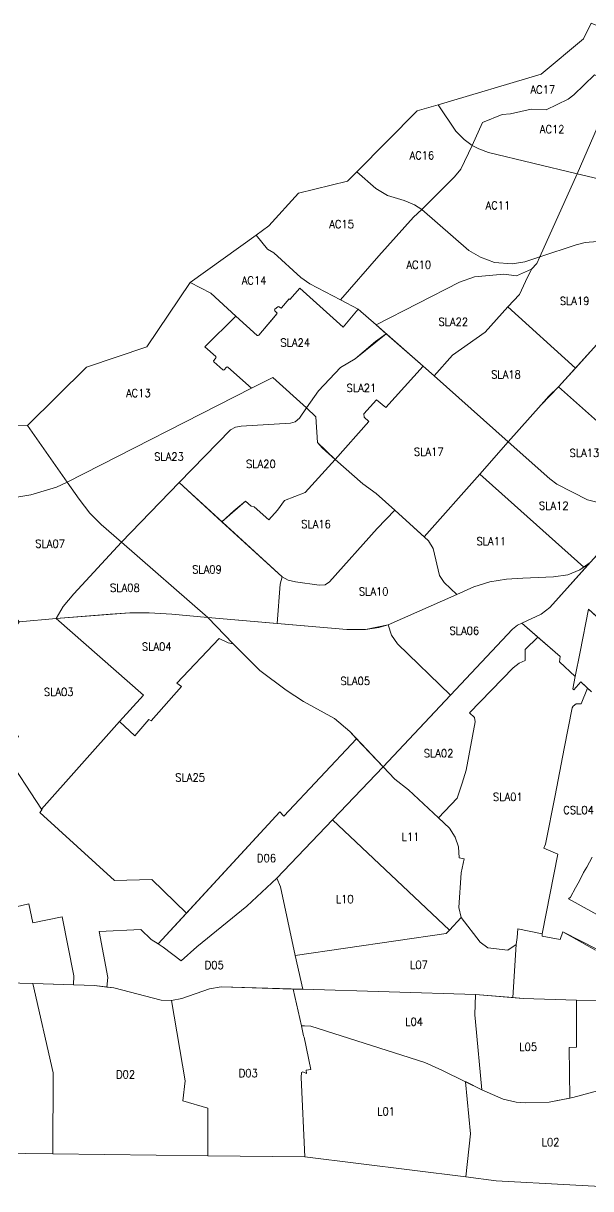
# Model space of a CAD drawing. Header units: metres. Extents: x 267238 to 306780, y 5029040 to 5062814.
# Drawn here: x 284049 to 291139, y 5031810 to 5046375 of the extents above; entities that cross this region are included whole.
import ezdxf
from ezdxf.enums import TextEntityAlignment as Align

# ---------------------------------------------------------------- set-up
doc = ezdxf.new("R2010")
doc.units = ezdxf.units.M
doc.header["$MEASUREMENT"] = 0
for name, color, linetype, lineweight in [('index Ahuntsic-Cartierville', 7, 'Continuous', 0), ('index Côte-des-Neiges Nootre-Dame-de-Grâce', 7, 'Continuous', 0), ('index Côte-Saint-Luc', 7, 'Continuous', 0), ('index Dorval', 7, 'Continuous', 0), ('index Lachine', 7, 'Continuous', 0), ('index Mont-Royal', 7, 'Continuous', 0), ('index Pierrefonds-Roxboro', 7, 'Continuous', 0), ('index Saint-Laurent', 7, 'Continuous', 0), ('nom', 7, 'Continuous', 0)]:
    doc.layers.add(name, color=color, linetype=linetype, lineweight=lineweight)
doc.styles.add('Style-STANDARD', font='STANDARD.shx')

msp = doc.modelspace()

# ---------------------------------------------------------------- linework, layer by layer
at = {"layer": 'index Ahuntsic-Cartierville', "color": 30, "linetype": 'Continuous', "lineweight": 0, "elevation": 10, "flags": 128}
for points in [[(291050.516214, 5046180.898692), (291143.903547, 5046375.433649), (291670.727077, 5046159.163896), (291457.206647, 5045612.885314), (291187.103484, 5045732.177674), (290929.177365, 5045481.304408), (290857.751671, 5045427.319021), (290581.413595, 5045295.134215), (290395.865513, 5045302.27934), (290137.145775, 5045245.912245), (290033.181709, 5045237.179315), (289787.159872, 5045134.765861), (289659.072628, 5044848.911255), (289556.723788, 5044924.070187), (289453.95015, 5045025.491262), (289231.625043, 5045357.916408), (290518.321939, 5045741.588268), (291050.516214, 5046180.898692)], [(291457.206647, 5045612.885314), (290968.684658, 5044495.69049), (289862.375097, 5044760.901465), (289743.105524, 5044805.360019), (289659.072628, 5044848.911255), (289787.159872, 5045134.765861), (290033.181709, 5045237.179315), (290137.145775, 5045245.912245), (290395.865513, 5045302.27934), (290581.413595, 5045295.134215), (290857.751671, 5045427.319021), (290929.177365, 5045481.304408), (291187.103484, 5045732.177674), (291457.206647, 5045612.885314)], [(292591.170304, 5045125.930647), (292212.366118, 5044202.026331), (290968.684658, 5044495.69049), (291457.206647, 5045612.885314), (292591.170304, 5045125.930647)], [(288970.12041, 5045279.940026), (289231.625043, 5045357.916408), (289453.95015, 5045025.491262), (289556.723788, 5044924.070187), (289659.072628, 5044848.911255), (289515.491393, 5044552.962743), (289435.335891, 5044455.312705), (289027.415814, 5044047.246696), (288938.580284, 5044107.860639), (288806.641154, 5044160.655171), (288599.705044, 5044223.175012), (288453.877585, 5044310.702789), (288216.868768, 5044519.97856), (288970.12041, 5045279.940026)], [(290505.280885, 5043455.48754), (290317.879708, 5043392.673886), (290159.899961, 5043370.791941), (289938.728314, 5043385.379904), (289763.735362, 5043451.025737), (289617.907903, 5043536.122187), (289027.415814, 5044047.246696), (289435.335891, 5044455.312705), (289515.491393, 5044552.962743), (289659.072628, 5044848.911255), (289743.105524, 5044805.360019), (289862.375097, 5044760.901465), (290968.684658, 5044495.69049), (290505.280885, 5043455.48754)], [(288099.25705, 5044401.319178), (288216.868768, 5044519.97856), (288453.877585, 5044310.702789), (288599.705044, 5044223.175012), (288806.641154, 5044160.655171), (288938.580284, 5044107.860639), (289027.415814, 5044047.246696), (288926.193807, 5043950.548279), (288492.322394, 5043470.658881), (288010.686996, 5042918.193836), (287629.148899, 5043119.69982), (287514.867788, 5043196.708386), (287177.591124, 5043507.521309), (287099.136234, 5043554.248156), (286957.488882, 5043728.216906), (287116.744541, 5043842.873724), (287488.90837, 5044252.400391), (288099.25705, 5044401.319178)], [(290505.280885, 5043455.48754), (290968.684658, 5044495.69049), (292212.366118, 5044202.026331), (291900.546245, 5043444.131757), (291535.794932, 5043594.42052), (291378.856809, 5043637.489743), (291224.696352, 5043648.604382), (291069.147062, 5043634.711084), (290958.040426, 5043606.924488), (290505.280885, 5043455.48754)], [(288492.322394, 5043470.658881), (288926.193807, 5043950.548279), (289027.415814, 5044047.246696), (289617.907903, 5043536.122187), (289763.735362, 5043451.025737), (289938.728314, 5043385.379904), (290159.899961, 5043370.791941), (290317.879708, 5043392.673886), (290505.280885, 5043455.48754), (290466.393562, 5043373.517082), (290399.729581, 5043302.661262), (290213.625966, 5043220.690804), (290053.910176, 5043241.530751), (289688.647111, 5043206.797506), (289498.376997, 5043140.109676), (288457.555825, 5042608.492552), (288234.0308, 5042803.411916), (288010.686996, 5042918.193836), (288492.322394, 5043470.658881)], [(287505.579, 5043063.655), (287379.735631, 5042921.473638), (287370.278, 5042930.578), (287275.938, 5042819.395), (287269.473, 5042815.382), (287261.893, 5042817.611), (287244.282, 5042832.102), (287238.263, 5042835.445), (287227.34, 5042832.102), (287190.335, 5042802.23), (287188.328, 5042793.313), (287192.341, 5042782.835), (287218.646, 5042758.09), (287219.538, 5042752.517), (287214.856, 5042745.607), (287177.574, 5042696.987), (286990.662, 5042476.9), (286982.899, 5042471.688), (286969.606, 5042474.666), (286703.104, 5042715.388), (286390.825584, 5043000.752633), (286134.232032, 5043135.509483), (286957.488882, 5043728.216906), (287099.136234, 5043554.248156), (287177.591124, 5043507.521309), (287514.867788, 5043196.708386), (287629.148899, 5043119.69982), (288010.686996, 5042918.193836), (288234.0308, 5042803.411916), (288045.641, 5042577.395), (287505.579, 5043063.655)], [(286318.744, 5042332.527), (286455.128, 5042209.74), (286458.025, 5042201.573), (286456.445, 5042193.933), (286433.27, 5042166.796), (286426.686, 5042155.468), (286428.793, 5042145.983), (286542.055, 5042043.939), (286548.813, 5042040.987), (286558.659, 5042045.294), (286588.623, 5042078.544), (286596.111, 5042080.583), (286604.204, 5042077.37), (286899.795238, 5041813.637937), (284597.811713, 5040640.511956), (284101.99835, 5041350.459483), (284839.101907, 5042078.18609), (285590.872842, 5042331.348029), (286134.232032, 5043135.509483), (286390.825584, 5043000.752633), (286703.104, 5042715.388), (286318.744, 5042332.527)]]:
    msp.add_lwpolyline(points, close=True, dxfattribs=at)
at = {"layer": 'index Côte-des-Neiges Nootre-Dame-de-Grâce', "color": 6, "linetype": 'Continuous', "lineweight": 0, "elevation": 10, "flags": 128}
msp.add_lwpolyline([(291147.842, 5038018.83), (291017.935, 5038143.25), (290930.414, 5038045.42), (290916.942, 5038058.13), (290946.841, 5038211.34), (291006.647, 5038518.138), (291111.055, 5039053.043), (291313.713, 5038871.321)], dxfattribs=at)
at = {"layer": 'index Côte-Saint-Luc', "color": 4, "linetype": 'Continuous', "lineweight": 0, "elevation": 10, "flags": 128}
for points in [[(291223.00416, 5034801.088764), (290790.683008, 5035018.832167), (290758.933509, 5034922.518681), (290532.887488, 5034966.900977), (290534.448939, 5034995.014102), (290727.932612, 5035992.148347), (290553.097652, 5036066.628988), (290574.957963, 5036114.525424), (290694.148704, 5036726.246212), (290807.822319, 5037310.895101), (290907.657577, 5037819.7866), (290921.342737, 5037842.792223), (290958.817556, 5037868.302282), (291020.234619, 5037871.425962), (291100.53639, 5038064.13752), (291100.53639, 5038064.13752), (291147.842, 5038018.83)], [(291338.813, 5035170.5), (290860.531, 5035432), (290887.031, 5035455), (290948.625, 5035571), (290981.563, 5035630.5), (291015.219, 5035692), (291051.031, 5035760), (291089, 5035827.5), (291123.375, 5035891), (291156.313, 5035952)], [(291156.313, 5035952), (291123.375, 5035891), (291089, 5035827.5), (291051.031, 5035760), (291015.219, 5035692), (290981.563, 5035630.5), (290948.625, 5035571), (290887.031, 5035455), (290860.531, 5035432), (291338.813, 5035170.5)]]:
    msp.add_lwpolyline(points, dxfattribs=at)
at = {"layer": 'index Dorval', "color": 1, "linetype": 'Continuous', "lineweight": 0, "elevation": 10, "flags": 128}
for points in [[(287215.473325, 5035689.450141), (286841.055537, 5035342.363591), (286216.714283, 5034832.085339), (286023.406891, 5034657.212103), (285797.727448, 5034827.459063), (285732.05843, 5034869.095547), (287252.978327, 5036520.444795), (287304.895004, 5036467.416105), (288212.706995, 5037433.289091), (288544.30024, 5037080.645545), (287913.940326, 5036420.69969), (287215.473325, 5035689.450141)], [(285797.727448, 5034827.459063), (285732.05843, 5034869.095547), (285648.364032, 5034923.52477), (285517.257225, 5035048.20291), (284996.0672, 5035023.914961), (285106.132174, 5034450.719354), (285093.207887, 5034329.655557), (285178.108684, 5034318.825308), (285770.840942, 5034165.001628), (285898.710544, 5034161.763235), (285898.710544, 5034161.763235), (286030.771171, 5034186.716211), (286374.83983, 5034308.8499), (286520.976519, 5034331.98128), (287539.862985, 5034302.174398), (287447.509303, 5034725.61779), (287260.795689, 5035581.703263), (287215.473325, 5035689.450141), (286841.055537, 5035342.363591), (286216.714283, 5034832.085339), (286023.406891, 5034657.212103), (285797.727448, 5034827.459063)], [(284166.756903, 5034372.992864), (284421.39777, 5033259.493647), (284419.169837, 5032244.627936), (283027.790719, 5032260.573762), (282986.893, 5033997.156), (282889.656, 5034367.5), (282873.430172, 5034409.549558), (284166.756903, 5034372.992864)], [(284166.756903, 5034372.992864), (284936.936902, 5034349.590043), (285178.108684, 5034318.825308), (285770.840942, 5034165.001628), (285898.710544, 5034161.763235), (286071.901019, 5033157.051727), (286043.615939, 5032906.278649), (286355.196932, 5032815.603638), (286355.088804, 5032222.44144), (284419.169837, 5032244.627936), (284421.39777, 5033259.493647), (284166.756903, 5034372.992864)], [(286030.771171, 5034186.716211), (286374.83983, 5034308.8499), (286520.976519, 5034331.98128), (287421.862821, 5034305.626418), (287525.498, 5033845.571), (287551.313, 5033722.237), (287556.625, 5033704.056), (287643.568, 5033300.625), (287581.686, 5033293.231), (287587.761876, 5033248.856728), (287540.71, 5033272.63), (287527.02, 5033260.231), (287521.398, 5033199.537), (287567.70422, 5032208.544326), (286355.088804, 5032222.44144), (286355.196932, 5032815.603638), (286043.615939, 5032906.278649), (286071.901019, 5033157.051727), (285898.710544, 5034161.763235), (286030.771171, 5034186.716211)]]:
    msp.add_lwpolyline(points, close=True, dxfattribs=at)
for points in [[(283813.651136, 5037261.621932), (284277.521704, 5036555.147729), (284285.148, 5036548.76), (284253.959, 5036513.747), (285189.939, 5035661.25), (285656.804315, 5035676.09767), (286088.096273, 5035255.666086), (285732.05843, 5034869.095547), (285648.364032, 5034923.52477), (285517.257225, 5035048.20291), (284996.0672, 5035023.914961), (285106.132174, 5034450.719354), (285093.207887, 5034329.655557), (284936.936902, 5034349.590043), (284674.958854, 5034357.550553), (284677.904, 5034470.373), (284533.838, 5035209.871), (284169.476768, 5035130.897595), (284119.267056, 5035370.142158), (283959.124501, 5035334.718101)], [(282873.430172, 5034409.549558), (284166.756903, 5034372.992864), (284674.958854, 5034357.550553), (284677.904, 5034470.373), (284677.904, 5034470.373), (284533.838, 5035209.871), (284169.476768, 5035130.897595), (284119.267056, 5035370.142158), (283959.124501, 5035334.718101)]]:
    msp.add_lwpolyline(points, dxfattribs=at)
at = {"layer": 'index Lachine', "color": 6, "linetype": 'Continuous', "lineweight": 0, "elevation": 10, "flags": 128}
for points in [[(287913.940326, 5036420.69969), (289376.844026, 5035039.166659), (289522.305958, 5035199.965052), (289491.751633, 5035326.394064), (289522.653166, 5035757.086301), (289559.735006, 5035932.141856), (289494.459857, 5035944.645824), (289486.12686, 5036080.800144), (289444.461871, 5036201.671837), (289373.631391, 5036316.98621), (289235.42024, 5036446.534728), (288863.929095, 5036794.741995), (288693.102509, 5036926.728325), (288544.30024, 5037080.645545), (287913.940326, 5036420.69969)], [(289376.844026, 5035039.166659), (289331.375, 5035001), (287447.509303, 5034725.61779), (287260.795689, 5035581.703263), (287215.473325, 5035689.450141), (287913.940326, 5036420.69969), (289376.844026, 5035039.166659)], [(289331.375, 5035001), (289376.844026, 5035039.166659), (289522.305958, 5035199.965052), (289759.796392, 5034890.144507), (289852.8482, 5034820.678018), (290105.615796, 5034790.112762), (290209.778267, 5034860.968582), (290166.8516, 5034197.810243), (289698.116, 5034236.135027), (287539.862985, 5034302.174398), (287447.509303, 5034725.61779), (289331.375, 5035001)], [(287539.862985, 5034302.174398), (289698.116, 5034236.135027), (289691.584247, 5033983.169894), (289698.116, 5033893.558629), (289777.847015, 5033046.922771), (289572.942441, 5033146.495705), (289280.879797, 5033290.247109), (289066.49835, 5033386.625892), (287643.696048, 5033839.816196), (287560.933527, 5033847.562662), (287525.498, 5033845.571), (287421.862821, 5034305.626418), (287539.862985, 5034302.174398)], [(290960.98389, 5034166.261335), (290962.063, 5033577), (290871.406, 5033575.5), (290880.254675, 5032942.461686), (290621.376187, 5032891.969958), (290324.648005, 5032881.702001), (290208.942676, 5032891.036507), (290047.51508, 5032929.307985), (289777.847015, 5033046.922771), (289698.116, 5033893.558629), (289691.584247, 5033983.169894), (289698.116, 5034236.135027), (290296.122771, 5034187.240767), (290960.98389, 5034166.261335)], [(290960.98389, 5034166.261335), (291314.409333, 5034157.909152), (291472.109161, 5034126.170915), (291612.079421, 5034065.494874), (291895.192602, 5033897.468914), (292040.761673, 5033830.25853), (292442.942889, 5033651.964317), (292599.709581, 5033609.957827), (292939.837314, 5033571.218509), (293023.819471, 5033525.478109), (293025.685741, 5033475.070321), (292941.703584, 5033453.600337), (292867.985914, 5033443.332084), (292200.794338, 5033267.838304), (292013.794069, 5033210.896173), (292010.994664, 5033242.63441), (291550.93787, 5033120.782056), (290918.104369, 5032949.8439), (290880.254675, 5032942.461686), (290871.406, 5033575.5), (290962.063, 5033577), (290960.98389, 5034166.261335)], [(287560.933527, 5033847.562662), (287643.696048, 5033839.816196), (289066.49835, 5033386.625892), (289280.879797, 5033290.247109), (289572.942441, 5033146.495705), (289638.259966, 5032495.880582), (289578.052384, 5031956.238518), (287567.70422, 5032208.544326), (287521.398, 5033199.537), (287527.02, 5033260.231), (287540.71, 5033272.63), (287587.761876, 5033248.856728), (287581.686, 5033293.231), (287643.568, 5033300.625), (287556.625, 5033704.056), (287551.313, 5033722.237), (287525.498, 5033845.571), (287560.933527, 5033847.562662)]]:
    msp.add_lwpolyline(points, close=True, dxfattribs=at)
for points in [[(291314.409333, 5034157.909152), (290960.98389, 5034166.261335), (290296.122771, 5034187.240767), (290166.8516, 5034197.810243), (290209.778267, 5034860.968582), (290219.090498, 5034950.872439), (290229.164864, 5035059.124153), (290534.448939, 5034995.014102), (290532.887488, 5034966.900977), (290758.933509, 5034922.518681), (290790.683008, 5035018.832167), (291197.383201, 5034789.756706)], [(291798.974186, 5031810.037383), (289959.371714, 5031908.381593), (289578.052384, 5031956.238518), (289638.259966, 5032495.880582), (289572.942441, 5033146.495705), (289573.125, 5033148), (289573.125, 5033148), (289777.847015, 5033046.922771), (290047.51508, 5032929.307985), (290208.942676, 5032891.036507), (290324.648005, 5032881.702001), (290621.376187, 5032891.969958), (290918.104369, 5032949.8439), (291550.93787, 5033120.782056)]]:
    msp.add_lwpolyline(points, dxfattribs=at)
at = {"layer": 'index Mont-Royal', "color": 4, "linetype": 'Continuous', "lineweight": 0, "elevation": 10, "flags": 128}
msp.add_lwpolyline([(292104.716, 5038988.39), (292095.605, 5038977.786), (292170.915, 5038909.34), (291985.791, 5038698.774), (291976.601536, 5038707.421965), (291836.999, 5038552.787), (291661.729, 5038559.101), (291111.055, 5039053.043), (291006.647, 5038518.138), (290946.841, 5038211.34), (290748.708, 5038396.411), (290758.602794, 5038459.697366), (290278.86547, 5038876.337829), (290520.961431, 5038990.935259), (290627.306354, 5039073.501144), (291250.506127, 5039765.786714), (292104.716, 5038988.39)], close=True, dxfattribs=at)
at = {"layer": 'index Pierrefonds-Roxboro', "color": 6, "linetype": 'Continuous', "lineweight": 0, "elevation": 10, "flags": 128}
msp.add_lwpolyline([(282716.352771, 5041357.363675), (284101.99835, 5041350.459483), (284597.811713, 5040640.511956), (284463.437688, 5040579.049092), (284141.228192, 5040481.796007), (283464.866018, 5040369.260293)], dxfattribs=at)
at = {"layer": 'index Saint-Laurent', "color": 5, "linetype": 'Continuous', "lineweight": 0, "elevation": 10, "flags": 128}
for points in [[(291359.571786, 5042661.145144), (291216.514744, 5042361.799408), (290949.381993, 5042065.923112), (290103.984376, 5042829.785947), (290247.68293, 5042986.605661), (290323.264637, 5043147.159178), (290399.729581, 5043302.661262), (290466.393562, 5043373.517082), (290505.280885, 5043455.48754), (290958.040426, 5043606.924488), (291069.147062, 5043634.711084), (291224.696352, 5043648.604382), (291378.856809, 5043637.489743), (291535.794932, 5043594.42052), (291730.371247, 5043514.249091), (291359.571786, 5042661.145144)], [(289181.123571, 5041970.858179), (288457.555825, 5042608.492552), (289498.376997, 5043140.109676), (289688.647111, 5043206.797506), (290053.910176, 5043241.530751), (290213.625966, 5043220.690804), (290399.729581, 5043302.661262), (290323.264637, 5043147.159178), (290247.68293, 5042986.605661), (290104.01, 5042831.053), (289821.235311, 5042516.460101), (289411.367845, 5042227.323753), (289181.123571, 5041970.858179)], [(288457.555825, 5042608.492552), (288585.156386, 5042496.04627), (288195.889217, 5042181.693798), (288013.000149, 5042072.246706), (287737.033608, 5041781.47682), (287586.243438, 5041571.567099), (287166.316636, 5041949.016632), (286899.795238, 5041813.637937), (286604.204, 5042077.37), (286596.111, 5042080.583), (286588.623, 5042078.544), (286558.659, 5042045.294), (286548.813, 5042040.987), (286542.055, 5042043.939), (286428.793, 5042145.983), (286426.686, 5042155.468), (286433.27, 5042166.796), (286456.445, 5042193.933), (286458.025, 5042201.573), (286455.128, 5042209.74), (286455.128, 5042209.74), (286318.744, 5042332.527), (286703.104, 5042715.388), (286969.606, 5042474.666), (286982.899, 5042471.688), (286990.662, 5042476.9), (287214.856, 5042745.607), (287219.538, 5042752.517), (287218.646, 5042758.09), (287192.341, 5042782.835), (287188.328, 5042793.313), (287190.335, 5042802.23), (287227.34, 5042832.102), (287238.263, 5042835.445), (287244.282, 5042832.102), (287261.893, 5042817.611), (287269.473, 5042815.382), (287275.938, 5042819.395), (287370.278, 5042930.578), (287379.735631, 5042921.473638), (287505.579, 5043063.655), (288045.641, 5042577.395), (288234.0308, 5042803.411916), (288457.555825, 5042608.492552)], [(290107.259781, 5041145.779242), (289181.123571, 5041970.858179), (289411.367845, 5042227.323753), (289821.235311, 5042516.460101), (290104.01, 5042831.053), (290949.381993, 5042065.923112), (290737.446318, 5041831.183109), (290520.032273, 5041608.555293), (290107.259781, 5041145.779242)], [(287946.894065, 5040924.559722), (287784.248847, 5041067.970458), (287724.343346, 5041135.645632), (287705.681197, 5041456.752666), (287586.243438, 5041571.567099), (287737.033608, 5041781.47682), (288013.000149, 5042072.246706), (288195.889217, 5042181.693798), (288450.627562, 5042397.320905), (288585.156386, 5042496.04627), (289046.326304, 5042089.646464), (288580.474052, 5041572.257811), (288464.535446, 5041668.636593), (288303.035, 5041493.828), (288306.413, 5041454.13), (288364.926222, 5041397.469171), (287946.894065, 5040924.559722)], [(290737.446318, 5041831.183109), (291216.514744, 5042361.799408), (291316.357245, 5042285.256511), (291463.788229, 5042224.582263), (291808.571447, 5042178.843215), (292529.972093, 5041889.80013), (292081.732112, 5040890.227365), (291619.551154, 5041099.950078), (291337.496087, 5041298.541558), (290737.446318, 5041831.183109)], [(288690.839788, 5040288.704445), (288456.370756, 5040498.206125), (288291.444007, 5040620.721526), (287946.894065, 5040924.559722), (288364.926222, 5041397.469171), (288306.413, 5041454.13), (288303.035, 5041493.828), (288464.535446, 5041668.636593), (288580.474052, 5041572.257811), (289046.326304, 5042089.646464), (289181.123571, 5041970.858179), (290107.259781, 5041145.779242), (289751.8734, 5040739.885297), (289057.510626, 5039957.304958), (288690.839788, 5040288.704445)], [(287166.316636, 5041949.016632), (287586.243438, 5041571.567099), (287499.40029, 5041441.190293), (287445.513332, 5041395.451209), (287388.360498, 5041375.848745), (286771.109893, 5041341.544433), (286700.893554, 5041326.842585), (286638.841906, 5041292.538272), (285995.308026, 5040635.626958), (285273.868315, 5039890.817751), (285020.319682, 5040111.403646), (284881.286666, 5040251.421141), (284747.852294, 5040426.909734), (284597.811713, 5040640.511956), (286899.795238, 5041813.637937), (287166.316636, 5041949.016632)], [(291832.618924, 5040440.069622), (291361.114225, 5040377.695772), (291248.208219, 5040380.496122), (291099.153045, 5040419.555169), (290716.578973, 5040615.579662), (290627.000654, 5040680.921159), (290107.259781, 5041145.779242), (290520.032273, 5041608.555293), (290615.209237, 5041713.568414), (290737.446318, 5041831.183109), (291337.496087, 5041298.541558), (291517.975739, 5041168.55865), (291619.551154, 5041099.950078), (292081.732112, 5040890.227365), (291947.714479, 5040591.368758), (291832.618924, 5040440.069622)], [(287586.243438, 5041571.567099), (287705.681197, 5041456.752666), (287724.343346, 5041135.645632), (287946.894065, 5040924.559722), (287571.538247, 5040511.240055), (287314.000579, 5040409.493931), (287226.288475, 5040290.945695), (287118.048006, 5040167.730206), (286935.158938, 5040331.084074), (286897.834638, 5040340.418581), (286825.985361, 5040404.826678), (286529.005391, 5040146.760855), (285995.308026, 5040635.626958), (286638.841906, 5041292.538272), (286700.893554, 5041326.842585), (286771.109893, 5041341.544433), (287388.360498, 5041375.848745), (287445.513332, 5041395.451209), (287499.40029, 5041441.190293), (287586.243438, 5041571.567099)], [(289751.8734, 5040739.885297), (290107.259781, 5041145.779242), (290627.000654, 5040680.921159), (290716.578973, 5040615.579662), (291099.153045, 5040419.555169), (291248.208219, 5040380.496122), (291361.114225, 5040377.695772), (291832.618924, 5040440.069622), (291696.930929, 5040261.700645), (291240.442723, 5039754.607717), (291134.638715, 5039637.074638), (291052.473573, 5039579.1221), (289751.8734, 5040739.885297)], [(286529.005391, 5040146.760855), (286680.387267, 5040280.486047), (286825.985361, 5040404.826678), (286897.834638, 5040340.418581), (286935.158938, 5040331.084074), (287118.048006, 5040167.730206), (287226.288475, 5040290.945695), (287314.000579, 5040409.493931), (287571.538247, 5040511.240055), (287946.894065, 5040924.559722), (288291.444007, 5040620.721526), (288456.370756, 5040498.206125), (288690.839788, 5040288.704445), (288468.760205, 5040060.009204), (287873.554264, 5039395.159466), (287819.667306, 5039359.221643), (287746.185091, 5039351.053956), (287448.990355, 5039395.159466), (287357.545821, 5039414.761916), (287282.879726, 5039456.212928), (286529.005391, 5040146.760855)], [(289057.510626, 5039957.304958), (289751.8734, 5040739.885297), (291052.473573, 5039579.1221), (291002.48238, 5039543.862421), (290855.51795, 5039483.421536), (290673.282057, 5039457.284937), (290292.807477, 5039439.316025), (290085.424337, 5039426.247726), (289879.674135, 5039396.844052), (289680.455686, 5039331.502554), (289468.010438, 5039237.574152), (289307.9271, 5039385.358242), (289249.141328, 5039475.202801), (289172.55653, 5039810.077976), (289113.770758, 5039906.456684), (289057.510626, 5039957.304958)], [(284463.437688, 5040579.049092), (284597.811713, 5040640.511956), (284747.852294, 5040426.909734), (284881.286666, 5040251.421141), (285020.319682, 5040111.403646), (285273.868315, 5039890.817751), (284678.079182, 5039246.037188), (284547.444133, 5039085.950519), (284460.834626, 5038935.894791), (283995.080334, 5038894.920547), (283806.313, 5039127.5), (283920.891, 5039280.194), (283720.661, 5039567.525), (283421.71, 5039839.787), (283552.362562, 5039969.133311), (283398.201984, 5040103.898301), (283639.859106, 5040212.266026), (283464.866018, 5040369.260293), (284141.228192, 5040481.796007), (284463.437688, 5040579.049092)], [(285273.868315, 5039890.817751), (285995.308026, 5040635.626958), (287282.879726, 5039456.212928), (287258.385654, 5039366.368369), (287221.124173, 5038873.203475), (286352.772758, 5038948.208309), (285273.868315, 5039890.817751)], [(287282.879726, 5039456.212928), (287357.545821, 5039414.761916), (287448.990355, 5039395.159466), (287746.185091, 5039351.053956), (287819.667306, 5039359.221643), (287873.554264, 5039395.159466), (288468.760205, 5040060.009204), (288690.839788, 5040288.704445), (289113.770758, 5039906.456684), (289172.55653, 5039810.077976), (289249.141328, 5039475.202801), (289307.9271, 5039385.358242), (289468.010438, 5039237.574152), (288606.950508, 5038856.52602), (288326.178464, 5038797.922865), (288092.668315, 5038797.922865), (287221.124173, 5038873.203475), (287258.385654, 5039366.368369), (287282.879726, 5039456.212928)], [(284460.834626, 5038935.894791), (284547.444133, 5039085.950519), (284678.079182, 5039246.037188), (285273.868315, 5039890.817751), (286352.772758, 5038948.208309), (285904.025328, 5038991.435064), (285623.159973, 5039007.770439), (285381.485133, 5039009.403976), (284460.834626, 5038935.894791)], [(288606.950508, 5038856.52602), (289468.010438, 5039237.574152), (289680.455686, 5039331.502554), (289879.674135, 5039396.844052), (290085.424337, 5039426.247726), (290292.807477, 5039439.316025), (290673.282057, 5039457.284937), (290855.51795, 5039483.421536), (291002.48238, 5039543.862421), (291134.638715, 5039637.074638), (290627.306354, 5039073.501144), (290520.961431, 5038990.935259), (290278.86547, 5038876.337829), (290226.660185, 5038853.406952), (290162.37701, 5038804.184982), (289386.304943, 5037977.530253), (288726.388267, 5038620.363179), (288651.739668, 5038727.709925), (288606.950508, 5038856.52602)], [(284460.834626, 5038935.894791), (285552.337115, 5037978.175128), (285249.097912, 5037647.899032), (284277.521704, 5036555.147729), (283813.651136, 5037261.621932), (283987.25539, 5037460.296093), (283519.218321, 5037899.324309), (283398.38976, 5038056.318576), (283843.496896, 5038346.830272), (283892.106087, 5038455.197997), (283965.714291, 5038551.061753), (283957.381287, 5038840.042351), (283995.080334, 5038894.920547), (284460.834626, 5038935.894791)], [(285249.097912, 5037647.899032), (285552.337115, 5037978.175128), (284460.834626, 5038935.894791), (285135.238066, 5038991.435064), (285381.485133, 5039009.403976), (285623.159973, 5039007.770439), (285904.025328, 5038991.435064), (286352.772758, 5038948.208309), (286671.263963, 5038621.124556), (286607.377598, 5038630.849864), (286497.659709, 5038686.423056), (285968.513942, 5038129.301807), (286025.456137, 5038086.232583), (285646.304446, 5037656.235011), (285618.527765, 5037674.296298), (285442.145843, 5037468.675488), (285249.097912, 5037647.899032)], [(288606.950508, 5038856.52602), (288651.739668, 5038727.709925), (288726.388267, 5038620.363179), (289386.304943, 5037977.530253), (288544.30024, 5037080.645545), (288127.922829, 5037523.455552), (287938.828596, 5037687.509383), (287549.862738, 5037898.235712), (287332.001755, 5038040.3847), (287005.972965, 5038287.685404), (286671.263963, 5038621.124556), (286352.772758, 5038948.208309), (288092.668315, 5038797.922865), (288326.178464, 5038797.922865), (288492.738152, 5038825.693001), (288606.950508, 5038856.52602)], [(289626.114133, 5037758.33591), (289687.22283, 5037699.984058), (289695.555834, 5037645.800196), (289581.671444, 5037042.831064), (289533.062252, 5036878.890147), (289469.175887, 5036692.719954), (289235.42024, 5036446.534728), (288863.929095, 5036794.741995), (288693.102509, 5036926.728325), (288544.30024, 5037080.645545), (290162.37701, 5038804.184982), (290226.660185, 5038853.406952), (290278.86547, 5038876.337829), (290477.748449, 5038703.612689), (290321.919984, 5038547.475235), (290321.919984, 5038409.931585), (290244.145278, 5038377.977), (290170.537074, 5038321.014478), (289626.114133, 5037758.33591)], [(284285.148, 5036548.76), (284277.521704, 5036555.147729), (285249.097912, 5037647.899032), (285442.145843, 5037468.675488), (285618.527765, 5037674.296298), (285646.304446, 5037656.235011), (286025.456137, 5038086.232583), (285968.513942, 5038129.301807), (286497.659709, 5038686.423056), (286607.377598, 5038630.849864), (286671.263963, 5038621.124556), (287005.972965, 5038287.685404), (287332.001755, 5038040.3847), (287549.862738, 5037898.235712), (287938.828596, 5037687.509383), (288127.922829, 5037523.455552), (288212.706995, 5037433.289091), (287304.895004, 5036467.416105), (287252.978327, 5036520.444795), (286088.096273, 5035255.666086), (285656.804315, 5035676.09767), (285189.939, 5035661.25), (284253.959, 5036513.747), (284285.148, 5036548.76)], [(289559.735006, 5035932.141856), (289494.459857, 5035944.645824), (289486.12686, 5036080.800144), (289444.461871, 5036201.671837), (289373.631391, 5036316.98621), (289235.42024, 5036446.534728), (289469.175887, 5036692.719954), (289533.062252, 5036878.890147), (289581.671444, 5037042.831064), (289695.555834, 5037645.800196), (289687.22283, 5037699.984058), (289626.114133, 5037758.33591), (290170.537074, 5038321.014478), (290244.145278, 5038377.977), (290321.919984, 5038409.931585), (290321.919984, 5038547.475235), (290477.748449, 5038703.612689), (290758.602794, 5038459.697366), (290748.708, 5038396.411), (290946.841, 5038211.34), (290916.942, 5038058.13), (290930.414, 5038045.42), (291017.935, 5038143.25), (291100.53639, 5038064.13752), (291020.234619, 5037871.425962), (290958.817556, 5037868.302282), (290921.342737, 5037842.792223), (290907.657577, 5037819.7866), (290807.822319, 5037310.895101), (290694.148704, 5036726.246212), (290574.957963, 5036114.525424), (290553.097652, 5036066.628988), (290727.932612, 5035992.148347), (290534.448939, 5034995.014102), (290229.164864, 5035059.124153), (290219.090498, 5034950.872439), (290209.778267, 5034860.968582), (290105.615796, 5034790.112762), (289852.8482, 5034820.678018), (289759.796392, 5034890.144507), (289522.305958, 5035199.965052), (289491.751633, 5035326.394064), (289522.653166, 5035757.086301), (289559.735006, 5035932.141856)]]:
    msp.add_lwpolyline(points, close=True, dxfattribs=at)

# ---------------------------------------------------------------- texts
at = {"layer": 'nom', "color": 30, "linetype": 'Continuous', "lineweight": 0, "style": 'Style-STANDARD'}
for s, p in [('AC17', (290540.471056, 5045546.199588, 10)), ('AC12', (290657.702662, 5045051.044619, 10)), ('AC16', (289029.48591, 5044725.284771, 10)), ('AC11', (289980.364494, 5044099.825862, 10)), ('AC15', (288026.504391, 5043865.278772, 10)), ('AC10', (288990.408708, 5043357.093409, 10)), ('AC14', (286932.342733, 5043161.6375, 10)), ('AC13', (285486.486257, 5041754.354956, 10))]:
    msp.add_text(s, height=100, dxfattribs=at).set_placement(p, align=Align.MIDDLE_CENTER)
at = {"layer": 'nom', "color": 5, "linetype": 'Continuous', "lineweight": 0, "style": 'Style-STANDARD'}
for s, p in [('SLA19', (290938.400162, 5042905.239768, 10)), ('SLA22', (289422.197991, 5042644.786063, 10)), ('SLA24', (287446.540616, 5042384.332358, 10)), ('SLA18', (290080.750449, 5041985.991397, 10)), ('SLA21', (288273.559982, 5041817.462529, 10)), ('SLA23', (285869.077751, 5040959.497382, 10)), ('SLA17', (289115.894522, 5041020.780607, 10)), ('SLA13', (291060.921549, 5041005.459801, 10)), ('SLA20', (287017.71576, 5040867.572545, 10)), ('SLA12', (290678.042213, 5040346.665134, 10)), ('SLA16', (287706.898565, 5040116.853041, 10)), ('SLA07', (284383.505927, 5039871.720142, 10)), ('SLA11', (289896.968367, 5039902.361755, 10)), ('SLA09', (286343.848128, 5039549.983212, 10)), ('SLA08', (285317.731507, 5039320.171119, 10)), ('SLA10', (288426.711717, 5039274.208701, 10)), ('SLA06', (289560.034552, 5038783.942903, 10)), ('SLA04', (285715.926017, 5038584.772422, 10)), ('SLA05', (288196.984115, 5038155.789849, 10)), ('SLA03', (284490.712141, 5038017.902593, 10)), ('SLA02', (289238.415909, 5037251.862284, 10)), ('SLA25', (286133.310562, 5036949.547031, 10)), ('SLA01', (290103.766014, 5036706.630235, -59.073))]:
    msp.add_text(s, height=100, dxfattribs=at).set_placement(p, align=Align.MIDDLE_CENTER)
at = {"layer": 'nom', "color": 4, "linetype": 'Continuous', "lineweight": 0, "style": 'Style-STANDARD'}
msp.add_text('CSL04', height=100, dxfattribs=at).set_placement((290987.653269, 5036542.543747, 10), align=Align.MIDDLE_CENTER)
at = {"layer": 'nom', "color": 6, "linetype": 'Continuous', "lineweight": 0, "style": 'Style-STANDARD'}
for s, p in [('L11', (288888.0399, 5036208.731991, 10)), ('L10', (288065.371983, 5035429.537127, 10)), ('L07', (288993.061336, 5034606.567271, 10)), ('L04', (288931.798832, 5033897.412395, 10)), ('L05', (290358.340007, 5033582.23245, 10)), ('L01', (288581.727378, 5032776.772591, 10)), ('L02', (290638.397171, 5032391.552658, 10))]:
    msp.add_text(s, height=100, dxfattribs=at).set_placement(p, align=Align.MIDDLE_CENTER)
at = {"layer": 'nom', "color": 1, "linetype": 'Continuous', "lineweight": 0, "style": 'Style-STANDARD'}
for s, p in [('D06', (287087.732457, 5035941.629215, 10)), ('D05', (286434.961425, 5034605.235397, 10)), ('D02', (285326.768742, 5033238.468993, 10)), ('D03', (286860.021632, 5033253.655287, 10))]:
    msp.add_text(s, height=100, dxfattribs=at).set_placement(p, align=Align.MIDDLE_CENTER)

doc.saveas('drawing.dxf')
